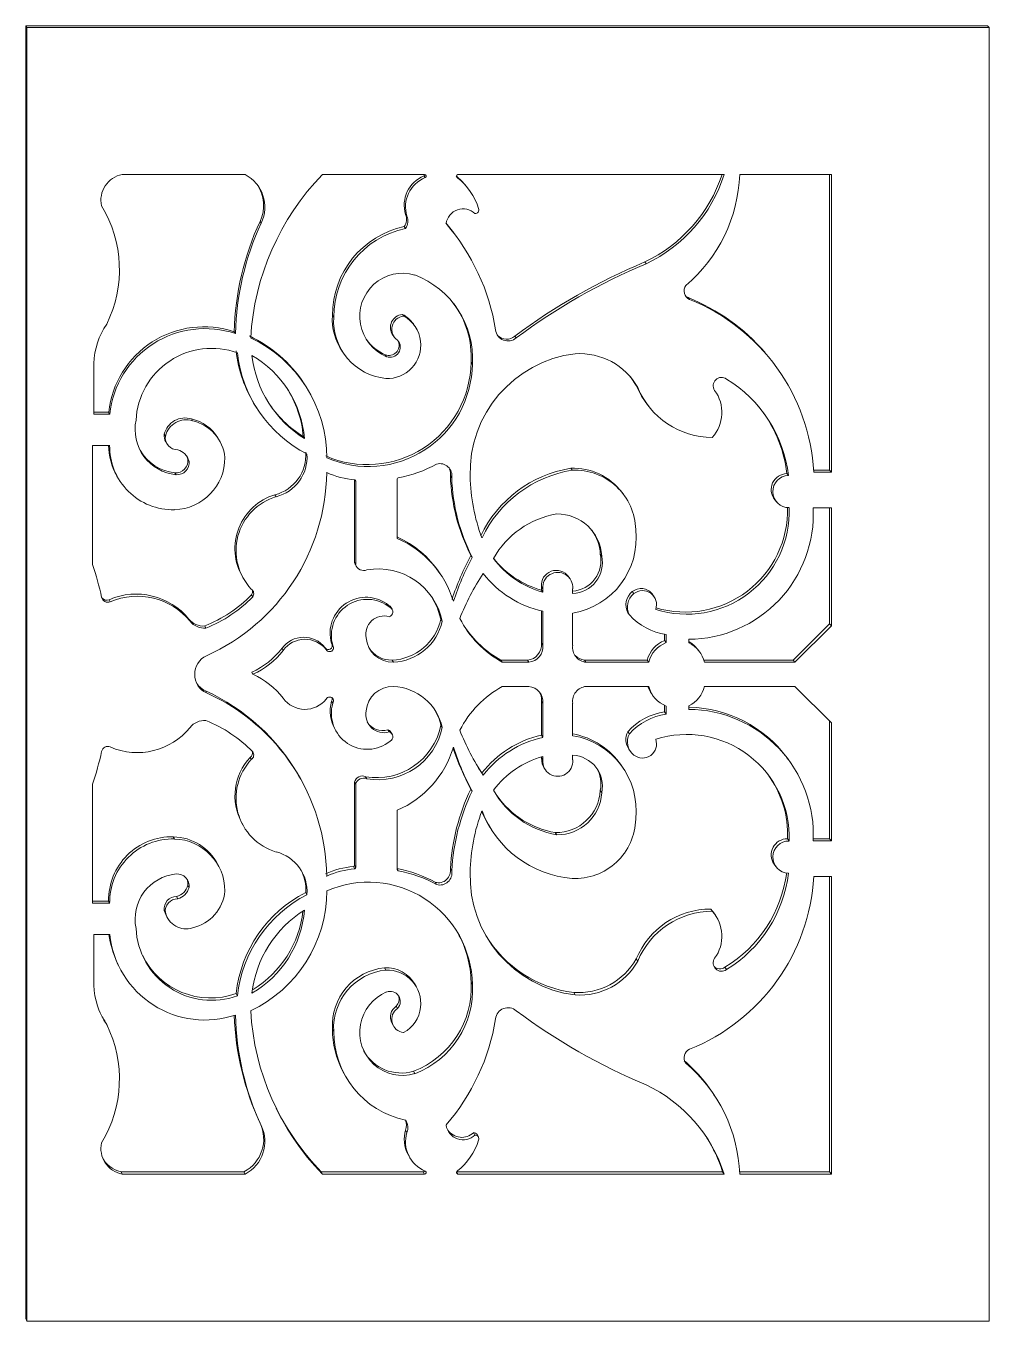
# Model space of a CAD drawing. Header units: millimetres. Extents: x -170 to 533, y 50 to 1036.
# Drawn here: x 329 to 460, y 141.2 to 317.3 of the extents above; entities that cross this region are included whole.
import ezdxf

# ---------------------------------------------------------------- set-up
doc = ezdxf.new("R2010")
doc.units = ezdxf.units.MM

msp = doc.modelspace()

# ---------------------------------------------------------------- linework, layer by layer
at = {"color": 7, "linetype": 'Continuous', "lineweight": 15}
for p, q in [((329.19, 317.06), (329.05, 317.27)), ((329.05, 317.27), (459.81, 317.27)), ((329.05, 317.27), (329.05, 141.55)), ((329.19, 317.06), (460.05, 317.06)), ((329.19, 317.06), (329.19, 141.2)), ((460.05, 317.06), (459.81, 317.27)), ((460.05, 141.2), (460.05, 317.06)), ((342.15, 297.08), (358.86, 297.08)), ((369.38, 297.08), (383.27, 297.08)), ((383.35, 296.65), (383.17, 296.88)), ((387.76, 296.64), (387.63, 296.8)), ((387.78, 297.08), (424, 297.08)), ((426.13, 297.08), (438.59, 297.09)), ((438.36, 297.09), (438.36, 256.88)), ((438.59, 297.09), (438.59, 256.62)), ((389.12, 295.25), (388.93, 295.48)), ((361.05, 290.45), (360.89, 290.69)), ((380.87, 291.4), (380.69, 291.64)), ((380.68, 289.75), (380.51, 289.99)), ((387.06, 289.36), (386.14, 290.49)), ((387.24, 289.12), (387.06, 289.36)), ((413.41, 284.95), (413.21, 285.19)), ((418.93, 280.43), (419.1, 280.33)), ((419.31, 280.08), (419.1, 280.33)), ((370.91, 277.67), (370.74, 277.92)), ((380.43, 277.81), (380.25, 278.05)), ((381.92, 276.51), (381.74, 276.76)), ((357.54, 275.45), (357.38, 275.7)), ((378.96, 275.24), (379.14, 274.99)), ((395.74, 274.85), (395.55, 275.1)), ((372.11, 272.98), (372.28, 272.73)), ((338.3, 271.39), (338.3, 264.5)), ((378.09, 272.3), (377.92, 272.56)), ((389.78, 271.3), (389.59, 271.55)), ((429.74, 272.65), (429.52, 272.9)), ((366.99, 268.48), (366.82, 268.74)), ((412.26, 268.12), (412.06, 268.38)), ((338.3, 264.76), (340.3, 264.76)), ((338.3, 264.5), (340.45, 264.5)), ((340.45, 264.5), (340.3, 264.76)), ((360.29, 265.56), (360.45, 265.3)), ((413.61, 265.74), (413.81, 265.49)), ((351.72, 263.59), (351.56, 263.85)), ((348.02, 261.52), (347.86, 261.78)), ((348.08, 260.72), (348.23, 260.46)), ((355.3, 261.01), (355.14, 261.27)), ((366.94, 261.17), (366.77, 261.43)), ((340.45, 260.25), (338.12, 260.25)), ((338.12, 260.25), (338.12, 244.06)), ((351.23, 258.12), (351.08, 258.38)), ((403.34, 256.87), (403.15, 257.14)), ((341.4, 256.15), (341.55, 255.89)), ((349.48, 256.26), (349.32, 256.52)), ((369.96, 256.56), (369.95, 256.55)), ((373.72, 255.57), (373.72, 244.33)), ((373.9, 255.39), (373.78, 255.56)), ((373.9, 255.39), (373.9, 244.06)), ((379.54, 255.69), (379.54, 247.6)), ((386.96, 255.83), (386.78, 256.09)), ((432.76, 256.15), (432.54, 256.41)), ((436.18, 256.88), (438.36, 256.88)), ((436.2, 256.62), (438.59, 256.62)), ((438.59, 256.62), (438.36, 256.88)), ((410.31, 253.61), (410.11, 253.87)), ((363.09, 253.27), (362.92, 253.54)), ((430.9, 252.85), (431.12, 252.59)), ((436.13, 251.78), (438.59, 251.78)), ((438.36, 251.78), (438.36, 236.01)), ((438.59, 251.78), (438.59, 235.73)), ((389.74, 245.03), (389.56, 245.3)), ((407.37, 245.21), (407.17, 245.48)), ((373.9, 244.06), (373.72, 244.33)), ((373.86, 244.04), (374.03, 243.76)), ((358.53, 242.34), (358.69, 242.06)), ((385.5, 242.63), (385.31, 242.91)), ((403.04, 242.13), (402.85, 242.4)), ((359.9, 239.66), (359.74, 239.94)), ((399.35, 240.76), (399.16, 241.04)), ((399.16, 241.04), (399.16, 240.56)), ((399.35, 240.29), (399.16, 240.56)), ((399.35, 240.76), (399.35, 240.29)), ((403.41, 240.76), (403.41, 240.13)), ((411.72, 240.1), (411.52, 240.37)), ((414.44, 239.74), (414.24, 240.01)), ((340.52, 238.99), (340.38, 239.27)), ((378.58, 238.21), (378.4, 238.49)), ((378.86, 237.97), (378.68, 238.25)), ((399.16, 237.73), (399.16, 233.36)), ((351.37, 236.36), (351.22, 236.64)), ((385.67, 236.36), (385.49, 236.63)), ((399.35, 237.69), (399.35, 233.08)), ((403.41, 237.46), (403.41, 233.05)), ((411.12, 237.21), (410.91, 237.49)), ((438.36, 236.01), (433.39, 231.04)), ((438.59, 235.73), (438.36, 236.01)), ((353.53, 235.42), (353.38, 235.7)), ((415.92, 234.56), (415.92, 233.72)), ((416.13, 234.53), (416.13, 233.44)), ((438.59, 235.73), (433.61, 230.76)), ((364.05, 232.38), (363.88, 232.66)), ((369.88, 232.48), (369.71, 232.77)), ((370.79, 233.06), (370.62, 233.34)), ((399.35, 233.08), (399.16, 233.36)), ((416.13, 233.44), (415.92, 233.72)), ((419.21, 233.89), (419.21, 233.4)), ((420.66, 232.2), (420.45, 232.48)), ((379.03, 230.77), (378.85, 231.05)), ((393.84, 230.76), (393.66, 231.04)), ((393.66, 231.04), (397.27, 231.04)), ((393.84, 230.76), (397.46, 230.76)), ((397.46, 230.76), (397.27, 231.04)), ((405.22, 230.76), (405.03, 231.04)), ((405.03, 231.04), (413.56, 231.04)), ((405.22, 230.76), (413.76, 230.76)), ((413.76, 230.76), (413.56, 231.04)), ((433.39, 231.04), (421.25, 231.04)), ((433.61, 230.76), (421.33, 230.76)), ((433.61, 230.76), (433.39, 231.04)), ((359.93, 229.12), (359.77, 229.41)), ((393.84, 227.49), (397.46, 227.49)), ((405.22, 227.49), (413.76, 227.49)), ((433.61, 227.49), (421.33, 227.49)), ((438.59, 222.52), (433.61, 227.49)), ((353.62, 226.6), (353.46, 226.89)), ((370.79, 225.19), (370.62, 225.48)), ((399.35, 225.17), (399.16, 225.46)), ((399.16, 220.85), (399.16, 225.46)), ((414.16, 226.46), (414.37, 226.17)), ((399.35, 220.56), (399.35, 225.17)), ((403.41, 220.78), (403.41, 225.2)), ((415.92, 224.01), (415.92, 224.89)), ((416.13, 223.72), (415.92, 224.01)), ((416.13, 223.72), (416.13, 224.81)), ((419.21, 224.36), (419.21, 224.85)), ((385.67, 221.89), (385.49, 222.18)), ((438.36, 206.77), (438.36, 222.74)), ((438.59, 206.47), (438.59, 222.52)), ((371.1, 221.62), (371.27, 221.33)), ((378.44, 221.29), (378.26, 221.58)), ((378.86, 220.98), (378.69, 221.27)), ((399.35, 220.56), (399.16, 220.85)), ((411.12, 221.04), (410.91, 221.33)), ((411.06, 218.94), (411.26, 218.65)), ((359.71, 217.54), (359.55, 217.84)), ((399.16, 217.78), (399.16, 217.9)), ((399.35, 217.49), (399.16, 217.78)), ((399.35, 217.49), (399.35, 217.96)), ((403.41, 217.49), (403.41, 218.12)), ((410.25, 216.43), (410.04, 216.72)), ((432.78, 217.5), (432.56, 217.79)), ((366.34, 215.01), (366.17, 215.3)), ((375.43, 214.92), (375.25, 215.21)), ((391.05, 215.72), (390.62, 216.39)), ((391.24, 215.42), (391.05, 215.72)), ((399.49, 216.48), (399.68, 216.19)), ((338.12, 198), (338.12, 214.19)), ((373.9, 214.19), (373.72, 214.48)), ((373.72, 203.17), (373.72, 214.48)), ((373.9, 202.86), (373.9, 214.19)), ((389.74, 213.22), (389.56, 213.52)), ((407.37, 213.04), (407.17, 213.34)), ((379.54, 202.56), (379.54, 210.65)), ((358.39, 208.98), (358.55, 208.68)), ((392.12, 208.4), (392.31, 208.1)), ((349.26, 206.74), (349.1, 207.04)), ((401.24, 207.31), (401.04, 207.61)), ((432.86, 206.47), (432.64, 206.77)), ((436.13, 206.47), (438.59, 206.47)), ((436.14, 206.77), (438.36, 206.77)), ((438.59, 206.47), (438.36, 206.77)), ((355.31, 202.97), (355.16, 203.27)), ((373.79, 202.69), (373.61, 202.99)), ((373.9, 202.86), (373.72, 203.17)), ((379.68, 202.42), (379.54, 202.66)), ((386.96, 202.42), (386.78, 202.72)), ((430.81, 203.32), (431.03, 203.02)), ((369.96, 201.69), (369.95, 201.71)), ((369.96, 201.69), (369.95, 201.7)), ((384.91, 200.54), (384.72, 200.85)), ((436.2, 201.63), (438.59, 201.63)), ((438.36, 161.5), (438.36, 201.63)), ((438.59, 161.16), (438.59, 201.63)), ((351.23, 200.13), (351.08, 200.44)), ((367.27, 199.17), (367.1, 199.48)), ((340.3, 198.3), (338.12, 198.3)), ((340.45, 198), (338.12, 198)), ((340.45, 198), (340.3, 198.3)), ((349.7, 198.61), (349.55, 198.91)), ((422.4, 196.91), (422.19, 197.22)), ((422.61, 196.69), (422.19, 197.22)), ((348.02, 196.73), (347.86, 197.04)), ((348.08, 196.46), (348.23, 196.15)), ((422.82, 196.38), (422.61, 196.69)), ((338.3, 193.75), (340.45, 193.75)), ((338.3, 186.86), (338.3, 193.75)), ((412.26, 190.13), (412.06, 190.44)), ((341.47, 189.91), (341.62, 189.6)), ((378.01, 188.91), (377.83, 189.23)), ((424.32, 188.98), (424.11, 189.3)), ((382.16, 186.62), (381.98, 186.93)), ((389.78, 186.95), (389.59, 187.27)), ((357.81, 185.42), (357.65, 185.74)), ((403.75, 185.55), (403.56, 185.86)), ((379.6, 183.7), (379.42, 184.02)), ((340.04, 181.51), (339.89, 181.83)), ((340.1, 181.4), (339.89, 181.83)), ((340.25, 181.08), (340.1, 181.4)), ((378.85, 181.68), (379.03, 181.36)), ((370.91, 180.58), (370.74, 180.9)), ((418.79, 176.27), (418.74, 176.33)), ((372.17, 175.14), (372.34, 174.81)), ((381.95, 174.84), (381.77, 175.16)), ((422.84, 171.63), (422.63, 171.96)), ((361.05, 167.8), (360.89, 168.13)), ((380.87, 166.84), (380.69, 167.18)), ((390.12, 166.49), (389.93, 166.82)), ((390.6, 166.23), (390.41, 166.56)), ((381.02, 163.89), (381.2, 163.56)), ((342.15, 161.17), (342, 161.51)), ((342, 161.51), (358.69, 161.51)), ((342.15, 161.17), (358.86, 161.17)), ((358.86, 161.17), (358.69, 161.51)), ((369.38, 161.17), (369.21, 161.51)), ((369.21, 161.51), (383.09, 161.51)), ((369.38, 161.17), (383.27, 161.17)), ((383.27, 161.17), (383.09, 161.51)), ((387.78, 161.17), (387.63, 161.45)), ((387.65, 161.51), (423.79, 161.51)), ((387.78, 161.17), (424, 161.17)), ((424, 161.17), (423.79, 161.51)), ((426.11, 161.51), (438.36, 161.5)), ((426.13, 161.17), (438.59, 161.16)), ((438.59, 161.16), (438.36, 161.5)), ((329.19, 141.2), (329.05, 141.55)), ((460.05, 141.2), (329.19, 141.2))]:
    msp.add_line(p, q, dxfattribs=at)
at = {"color": 7, "linetype": 'Continuous', "lineweight": 15, "flags": 128}
for points in [[(412.06, 268.38), (411.35, 269.44), (411.26, 269.56)], [(412.06, 268.38), (412.78, 266.93), (413.61, 265.74)], [(350.98, 258.65), (350.98, 258.64), (351.08, 258.38)], [(373.72, 244.33), (373.81, 244.11), (373.86, 244.04)], [(384.22, 239.7), (384.98, 238.27), (385.49, 236.63)], [(378.4, 238.49), (378.57, 238.37), (378.68, 238.25)], [(370.62, 225.48), (370.7, 225.68), (370.71, 225.89)], [(399.16, 217.78), (399.26, 216.95), (399.49, 216.48)], [(392.12, 208.4), (391.75, 209.04), (391.03, 210.53)], [(351.08, 200.44), (351.09, 200.8), (351.03, 201.09)], [(347.86, 197.04), (348.06, 196.48), (348.08, 196.46)]]:
    msp.add_lwpolyline(points, dxfattribs=at)
at = {"color": 7, "linetype": 'Continuous', "lineweight": 15}
for centre, radius, start, end in [((342.8, 293.58), 3.55, 100.5747, 192.546), ((356.54, 292.63), 5.01, 334.2662, 62.4703), ((394.39, 272.83), 34.83, 135.8857, 176.637), ((384.83, 292.89), 4.33, 112.6216, 196.7315), ((385.01, 292.65), 4.33, 112.6216, 196.7315), ((383.1, 297.09), 0.22, 287.1333, 354.6344), ((383.28, 296.86), 0.22, 287.1333, 92.5287), ((381.72, 289.78), 9.19, 38.3554, 50.4761), ((387.86, 296.85), 0.237, 109.3006, 244.607), ((381.9, 289.54), 9.2, 18.4815, 50.4761), ((404.64, 303.35), 20.09, 295.2702, 341.7945), ((404.83, 303.12), 20.1, 295.2702, 342.4909), ((405.31, 297.87), 20.84, 310.3048, 357.8054), ((356.38, 292.87), 5.01, 334.2662, 34.9406), ((325.1, 284.13), 16.67, 333.6927, 31.3714), ((388.51, 290.07), 2.33, 46.6682, 171.8975), ((390.15, 292.27), 0.509, 265.9649, 21.4851), ((395.18, 274.76), 37.81, 155.084, 178.577), ((378.99, 290.99), 1.82, 326.3711, 20.8652), ((379.17, 290.76), 1.82, 326.3711, 20.8652), ((395.37, 274.51), 37.84, 155.084, 178.577), ((383.08, 277.92), 12.34, 102.0441, 180.0136), ((383.26, 277.67), 12.35, 102.0441, 180.0136), ((364.13, 271.33), 29.16, 9.1014, 40.8138), ((380.29, 277.81), 5.84, 73.4536, 190.6833), ((445.18, 208.67), 82.92, 112.6784, 126.7674), ((445.41, 208.37), 82.99, 112.6784, 126.7674), ((377.61, 272.03), 12.18, 356.5608, 69.1575), ((419.85, 281.26), 1.29, 145.6239, 245.3805), ((409.19, 255.4), 26.83, 40.7177, 68.3073), ((409.39, 255.13), 26.85, 3.1631, 68.3073), ((377.44, 272.28), 12.17, 356.5608, 36.7472), ((348.18, 271.14), 9.88, 145.434, 178.5146), ((378.61, 277.44), 7.89, 176.5298, 214.4347), ((378.79, 277.19), 7.89, 176.5298, 264.3137), ((380.48, 277.85), 6.04, 190.6833, 246.7212), ((380.41, 276.28), 1.78, 95.2029, 215.4296), ((380.59, 276.03), 1.79, 95.2029, 236.3307), ((378.24, 274.22), 4.33, 35.8809, 62.265), ((378.41, 273.97), 4.33, 5.7344, 62.265), ((353.26, 263.34), 13.03, 71.538, 173.7432), ((353.41, 263.08), 13.04, 71.538, 173.7432), ((351.73, 258.76), 18.09, 33.4614, 64.7363), ((351.89, 258.5), 18.1, 0.1399, 64.7363), ((394.62, 276.14), 1.7, 186.3692, 311.0605), ((394.43, 276.38), 1.7, 223.625, 311.0605), ((354.31, 263.14), 10.3, 70.1596, 177.0886), ((375.16, 275.01), 17.62, 186.2854, 212.4215), ((380.3, 278.1), 6.03, 214.9564, 246.7212), ((378.42, 273.85), 1.38, 248.846, 20.5498), ((378.21, 273.87), 4.54, 267.3811, 6.745), ((378.59, 273.6), 1.38, 248.846, 43.2771), ((375.34, 274.76), 17.63, 186.2854, 242.7833), ((375.11, 274.26), 15.43, 186.6497, 238.0308), ((352.6, 260.01), 14.38, 4.6319, 60.0486), ((375.47, 271.75), 14.12, 246.4291, 359.1842), ((375.64, 271.5), 14.13, 246.4291, 359.1842), ((405.73, 256.57), 16.26, 96.9796, 181.8624), ((404.37, 263.65), 9.07, 29.5022, 93.8801), ((423.66, 268.36), 1.13, 53.7656, 213.8641), ((352.45, 260.27), 14.37, 4.6319, 33.1307), ((422.41, 272.32), 10.99, 202.4847, 269.9516), ((418.62, 264.73), 5.08, 318.0929, 36.1451), ((415.11, 254.07), 17.77, 6.702, 58.7684), ((374.93, 274.51), 15.41, 212.6729, 238.0308), ((414.91, 254.34), 17.76, 6.702, 40.0053), ((350.09, 262.42), 6.19, 168.3945, 264.2824), ((350.69, 261.06), 2.92, 72.644, 165.8146), ((350.85, 260.8), 2.92, 72.644, 165.8146), ((350.28, 258.29), 5.71, 31.4643, 76.9877), ((350.43, 258.03), 5.71, 5.6748, 76.9877), ((349.51, 261.57), 1.66, 172.7603, 210.5482), ((349.67, 261.31), 1.67, 172.7603, 271.2736), ((348.89, 260.36), 8.59, 180.7338, 209.3779), ((349.04, 260.1), 8.6, 178.9954, 271.4114), ((349.94, 262.68), 6.19, 210.0257, 264.2824), ((349.07, 257.48), 2.26, 16.4127, 73.6646), ((361.56, 258.93), 5.56, 284.1747, 4.2724), ((361.73, 258.66), 5.56, 284.1747, 4.2724), ((349.08, 258.54), 7.03, 271.4114, 0.4007), ((349.45, 258.16), 1.64, 265.5339, 7.6365), ((349.61, 257.9), 1.64, 265.5339, 7.6365), ((376.33, 273.34), 17.83, 280.8131, 298.7428), ((385.34, 256.12), 1.65, 350.0613, 105.0705), ((405.79, 240.86), 16.49, 99.2187, 154.5461), ((403.52, 248.88), 8.26, 37.1412, 92.6123), ((342.22, 256.93), 27.74, 294.2688, 359.208), ((374.62, 266.62), 11.09, 245.1649, 265.6941), ((373.72, 255.4), 0.178, 356.0621, 67.6034), ((379.72, 255.65), 0.188, 103.3613, 167.9279), ((385.15, 256.38), 1.65, 350.0613, 22.7086), ((412.43, 256.94), 25.66, 181.8878, 206.9774), ((412.63, 256.68), 25.68, 181.8878, 206.9774), ((413.97, 256.4), 24.5, 180.8376, 200.8606), ((405.99, 240.58), 16.51, 99.2187, 154.5461), ((403.72, 248.61), 8.27, 1.2714, 92.6123), ((432.59, 254.23), 2.18, 91.2937, 219.1801), ((432.81, 253.97), 2.18, 91.2937, 271.2937), ((365.12, 246.22), 7.64, 106.6799, 210.5008), ((365.28, 245.95), 7.65, 106.6799, 223.2317), ((418.92, 251.24), 13.94, 252.3856, 2.2176), ((418.72, 251.51), 13.93, 253.3888, 1.2574), ((419.11, 250.92), 17.03, 270.3105, 2.8933), ((403.31, 238.87), 12.24, 99.7418, 150.5807), ((401.32, 244.88), 6.05, 3.0631, 90.7988), ((401.73, 247.64), 10.32, 279.4034, 6.4157), ((401.13, 245.16), 6.05, 3.0631, 36.3049), ((373.97, 235.37), 13.62, 33.6192, 65.8865), ((374.15, 235.09), 13.63, 16.896, 66.7029), ((424.79, 226.7), 39.84, 152.1792, 161.5338), ((425.01, 226.42), 39.87, 152.1792, 161.5338), ((402.75, 252.44), 12.62, 216.806, 254.4017), ((402.55, 252.71), 12.61, 218.2567, 254.4017), ((403.07, 244.6), 4.19, 274.7323, 12.1489), ((403.26, 244.32), 4.2, 272.0493, 12.1489), ((292.34, 229.12), 48.16, 12.557, 18.0703), ((374.98, 244.37), 1.13, 195.7725, 293.2605), ((376.93, 234.52), 8.94, 11.8323, 99.6629), ((401.19, 241.22), 2.04, 35.4852, 185.0796), ((401.38, 240.94), 2.04, 354.9204, 185.0796), ((417.09, 225.52), 31.11, 146.2049, 158.9163), ((402.47, 251.6), 14.25, 217.9773, 257.3623), ((340.18, 239.78), 0.857, 192.557, 293.3458), ((340.04, 240.06), 0.857, 219.2377, 293.3458), ((344.05, 230.76), 9.27, 39.3543, 113.3458), ((344.2, 230.47), 9.28, 39.3543, 113.3458), ((346.7, 252.63), 18.19, 291.5272, 315.7813), ((346.85, 252.36), 18.21, 291.5272, 315.7813), ((359.29, 240.09), 0.744, 325.0602, 55.7809), ((359.13, 240.37), 0.744, 325.0602, 17.6652), ((375.31, 234.71), 4.89, 50.6603, 196.327), ((412.96, 238.57), 2.31, 128.5296, 207.8778), ((413.16, 238.29), 2.31, 128.5296, 207.8778), ((412.71, 238.88), 1.91, 36.4932, 128.5296), ((412.91, 238.6), 1.91, 340.1489, 128.5296), ((375.48, 234.43), 4.89, 50.6603, 196.327), ((378.3, 237.61), 0.664, 282.1656, 64.7844), ((353.14, 238.11), 2.42, 217.5261, 275.6996), ((353.29, 237.83), 2.42, 217.5261, 275.6996), ((377.74, 234.6), 2.46, 73.4797, 191.8618), ((378.52, 238.18), 7.14, 272.623, 347.5271), ((378.7, 237.9), 7.14, 272.623, 347.5271), ((400.89, 243.39), 14.46, 207.484, 240.83), ((417.27, 242.68), 8.23, 221.6459, 262.0247), ((400.7, 243.66), 14.45, 213.4592, 240.83), ((355, 239.67), 11.32, 294.9418, 321.7329), ((366.84, 230.53), 3.64, 37.8748, 144.1734), ((367, 230.25), 3.64, 37.8748, 144.1734), ((370.18, 233.03), 0.537, 212.6304, 27.7013), ((370.35, 232.75), 0.537, 209.6445, 34.8596), ((378.96, 234.41), 3.64, 184.878, 271.0552), ((378.78, 234.69), 3.64, 211.8151, 271.0552), ((397.05, 233.15), 2.12, 275.9769, 5.6115), ((397.24, 232.87), 2.12, 275.9769, 5.6115), ((405.46, 232.81), 2.06, 173.2616, 263.3433), ((417.31, 230.12), 3.86, 111.0354, 166.2117), ((417.51, 229.84), 3.86, 111.0354, 166.2117), ((417.28, 230.14), 3.94, 36.5571, 60.7469), ((417.49, 229.85), 3.95, 13.2743, 64.1577), ((354.8, 229.12), 2.79, 115.101, 244.899), ((355.16, 239.39), 11.32, 294.9418, 321.7329), ((405.26, 233.09), 2.06, 222.2221, 263.3433), ((355.16, 218.86), 11.32, 38.2671, 65.0582), ((354.64, 229.41), 2.78, 208.789, 244.899), ((378.96, 223.84), 3.64, 88.9448, 175.122), ((378.7, 220.35), 7.14, 12.4729, 87.377), ((400.89, 214.86), 14.46, 119.17, 152.516), ((397.24, 225.38), 2.12, 354.3885, 84.0231), ((405.46, 225.44), 2.06, 96.6567, 186.7384), ((417.31, 228.7), 3.86, 198.2007, 215.4799), ((417.51, 228.41), 3.86, 193.7883, 248.9646), ((417.49, 228.4), 3.95, 295.8423, 346.7257), ((342.07, 201.62), 27.71, 29.5775, 65.7312), ((342.22, 201.32), 27.74, 0.792, 65.7312), ((367, 228), 3.64, 215.8266, 322.1252), ((370.35, 225.5), 0.537, 325.1404, 150.3555), ((375.31, 224.11), 4.89, 163.673, 210.5419), ((397.05, 225.67), 2.12, 354.3885, 33.9183), ((375.48, 223.82), 4.89, 163.673, 309.3397), ((377.74, 223.65), 2.46, 168.1382, 286.5203), ((378.52, 220.64), 7.14, 12.4729, 32.2211), ((417.06, 215.86), 8.23, 97.9753, 138.3541), ((417.27, 215.57), 8.23, 97.9753, 138.3541), ((419.11, 207.33), 17.03, 357.1067, 89.6895), ((418.91, 207.63), 17.02, 36.6745, 88.6901), ((344.2, 227.77), 9.28, 246.6542, 320.6457), ((353.29, 220.42), 2.42, 84.3004, 142.4739), ((346.85, 205.89), 18.21, 44.2187, 68.4728), ((376.75, 224.01), 8.93, 260.3371, 348.1677), ((376.93, 223.73), 8.94, 260.3371, 348.1677), ((377.56, 223.93), 2.46, 211.0978, 286.5203), ((378.12, 220.93), 0.664, 31.362, 77.8344), ((378.3, 220.64), 0.664, 295.2156, 77.8344), ((417.09, 232.73), 31.11, 201.0837, 213.7951), ((402.28, 206.96), 14.24, 102.6377, 142.0227), ((402.47, 206.65), 14.25, 102.6377, 142.0227), ((401.53, 210.9), 10.31, 34.3706, 79.4911), ((401.73, 210.6), 10.32, 353.5843, 80.5966), ((412.96, 220.25), 2.31, 152.1222, 214.6283), ((413.16, 219.96), 2.31, 152.1222, 231.4704), ((412.91, 219.65), 1.91, 231.4704, 19.8511), ((418.92, 207.01), 13.94, 357.7824, 107.6144), ((292.34, 229.12), 48.16, 341.9297, 347.443), ((340.18, 218.47), 0.857, 66.6542, 167.443), ((359.13, 218.45), 0.744, 304.2191, 14.0088), ((359.29, 218.16), 0.744, 304.2191, 34.9398), ((374.15, 223.16), 13.63, 293.2971, 343.104), ((424.79, 232.11), 39.84, 199.0253, 207.8208), ((425.01, 231.83), 39.87, 198.4662, 207.8208), ((365.12, 212.6), 7.64, 136.7683, 208.303), ((365.28, 212.3), 7.65, 136.7683, 253.3201), ((402.75, 205.81), 12.62, 105.5983, 143.194), ((401.38, 217.3), 2.04, 174.9204, 5.0796), ((403.26, 213.92), 4.2, 347.8511, 87.9507), ((374.81, 214.18), 1.13, 66.7395, 164.2275), ((374.98, 213.88), 1.13, 66.7395, 164.2275), ((403.07, 214.22), 4.19, 347.8511, 31.3236), ((418.72, 207.31), 13.93, 357.7824, 36.2626), ((415.06, 201.2), 28.32, 154.216, 176.9188), ((415.26, 200.9), 28.34, 154.216, 176.9188), ((403.31, 219.38), 12.24, 209.4193, 260.2582), ((401.13, 213.66), 6.05, 269.2012, 356.9369), ((403.11, 219.67), 12.23, 215.3811, 260.2582), ((401.32, 213.36), 6.05, 269.2012, 356.9369), ((413.33, 201.97), 23.85, 158.8656, 179.4362), ((404.52, 215.72), 14.39, 200.9386, 265.2967), ((403.72, 209.63), 8.27, 267.3877, 358.7286), ((348.89, 198.45), 8.59, 88.5886, 181.0046), ((349.04, 198.15), 8.6, 88.5886, 181.0046), ((348.93, 200.01), 7.03, 27.5935, 88.5886), ((349.08, 199.71), 7.03, 359.5993, 88.5886), ((432.59, 204.59), 2.18, 88.7063, 215.4952), ((432.81, 204.28), 2.18, 88.7063, 268.7063), ((361.73, 199.59), 5.56, 355.7276, 75.8253), ((361.56, 199.89), 5.56, 355.7276, 28.8131), ((374.45, 191.94), 11.08, 94.3059, 114.8351), ((374.62, 191.63), 11.09, 94.3059, 114.8351), ((373.55, 203.16), 0.178, 292.3966, 3.9379), ((373.72, 202.85), 0.178, 292.3966, 3.9379), ((376.16, 185.23), 17.82, 61.2572, 79.1869), ((379.72, 202.6), 0.188, 192.0721, 256.6387), ((385.15, 202.44), 1.65, 254.9295, 9.9387), ((350.09, 195.83), 6.19, 95.7176, 191.6055), ((349.61, 200.35), 1.64, 352.3635, 94.4661), ((375.64, 186.75), 14.13, 0.8158, 113.5709), ((376.33, 184.91), 17.83, 61.2572, 79.1869), ((385.34, 202.13), 1.65, 254.9295, 9.9387), ((405.73, 201.68), 16.26, 178.1376, 263.0204), ((409.39, 203.12), 26.85, 291.6927, 356.8369), ((414.91, 204.48), 17.76, 301.2316, 352.4924), ((415.11, 204.18), 17.77, 301.2316, 353.298), ((348.92, 201.08), 2.25, 286.3354, 343.5873), ((349.07, 200.77), 2.26, 286.3354, 343.5873), ((350.43, 200.22), 5.71, 283.0123, 354.3252), ((375.16, 183.81), 17.62, 117.2167, 173.7146), ((375.34, 183.49), 17.63, 117.2167, 173.7146), ((351.89, 199.75), 18.1, 295.2637, 359.8601), ((349.51, 197.25), 1.66, 88.7264, 187.2397), ((349.67, 196.94), 1.67, 88.7264, 187.2397), ((422.2, 186.24), 10.98, 90.0484, 157.5153), ((350.85, 197.45), 2.92, 194.1854, 287.356), ((352.6, 198.24), 14.38, 299.9514, 355.3681), ((375.11, 183.99), 15.43, 121.9692, 173.3503), ((352.45, 198.55), 14.37, 301.5264, 353.5127), ((422.41, 185.93), 10.99, 90.0484, 157.5153), ((418.62, 193.52), 5.08, 323.8549, 41.9071), ((353.26, 195.48), 13.03, 187.6364, 205.2824), ((353.41, 195.17), 13.04, 186.2568, 288.462), ((354.31, 195.11), 10.3, 182.9114, 289.8404), ((375.47, 187.07), 14.12, 0.8158, 29.3107), ((405.53, 201.99), 16.24, 210.9561, 263.0204), ((354.16, 195.42), 10.29, 205.7272, 289.8404), ((404.17, 194.91), 9.06, 266.1199, 330.4978), ((423.66, 189.89), 1.13, 146.1359, 306.2344), ((378.61, 181.38), 7.89, 95.6863, 183.4702), ((378.79, 181.06), 7.89, 95.6863, 183.4702), ((378.04, 184.7), 4.54, 29.5473, 92.6189), ((378.21, 184.38), 4.54, 353.255, 92.6189), ((404.37, 194.59), 9.07, 266.1199, 330.4978), ((423.45, 190.2), 1.12, 223.7913, 306.2344), ((348.18, 187.11), 9.88, 181.4854, 214.566), ((377.44, 186.54), 12.17, 290.8425, 3.4392), ((377.61, 186.22), 12.18, 290.8425, 3.4392), ((380.48, 180.4), 6.04, 113.2788, 169.3167), ((378.59, 184.65), 1.38, 316.7229, 111.154), ((378.42, 184.97), 1.38, 316.7229, 20.2715), ((348.02, 187.43), 9.87, 204.6574, 214.566), ((394.39, 185.42), 34.83, 183.363, 224.1143), ((380.41, 182.54), 1.78, 123.6693, 208.9105), ((380.59, 182.22), 1.79, 123.6693, 264.7971), ((378.41, 184.28), 4.33, 297.735, 354.2656), ((394.62, 182.11), 1.7, 48.9395, 173.6308), ((445.41, 249.88), 82.99, 233.2326, 247.3216), ((325.1, 174.12), 16.67, 328.6286, 26.3073), ((395.18, 184.06), 37.81, 181.9458, 204.916), ((395.37, 183.74), 37.84, 181.423, 204.916), ((380.29, 180.44), 5.84, 169.3167, 286.5464), ((364.13, 186.92), 29.16, 319.1862, 350.8986), ((383.08, 180.9), 12.34, 179.9864, 207.8371), ((383.26, 180.58), 12.35, 179.9864, 257.9559), ((380.11, 180.76), 5.84, 208.2921, 286.5464), ((419.85, 176.99), 1.29, 114.6195, 214.3761), ((405.11, 160.71), 20.82, 32.6962, 49.6952), ((405.31, 160.38), 20.84, 2.1946, 49.6952), ((404.83, 155.13), 20.1, 17.5091, 64.7298), ((394.2, 185.74), 34.81, 206.6032, 224.1143), ((356.38, 165.95), 5.01, 297.5297, 25.7338), ((356.54, 165.62), 5.01, 297.5297, 25.7338), ((378.99, 167.82), 1.82, 339.1348, 22.2959), ((379.17, 167.49), 1.82, 339.1348, 33.6289), ((388.51, 168.18), 2.33, 188.1025, 313.3318), ((384.83, 165.93), 4.33, 163.2685, 208.1351), ((385.01, 165.6), 4.33, 163.2685, 247.3784), ((388.33, 168.51), 2.33, 214.9371, 313.3318), ((381.9, 168.71), 9.2, 309.5239, 341.5185), ((389.97, 166.31), 0.509, 29.2342, 94.0351), ((390.15, 165.98), 0.509, 338.5149, 94.0351), ((404.64, 155.47), 20.09, 17.5091, 32.2536), ((342.8, 164.67), 3.55, 167.454, 259.4253), ((342.65, 165), 3.55, 203.7067, 259.4253), ((383.1, 161.73), 0.22, 267.4713, 334.5426), ((383.28, 161.39), 0.22, 267.4713, 72.8667), ((387.86, 161.4), 0.237, 115.393, 250.6994)]:
    msp.add_arc(centre, radius, start, end, dxfattribs=at)

doc.saveas('drawing.dxf')
